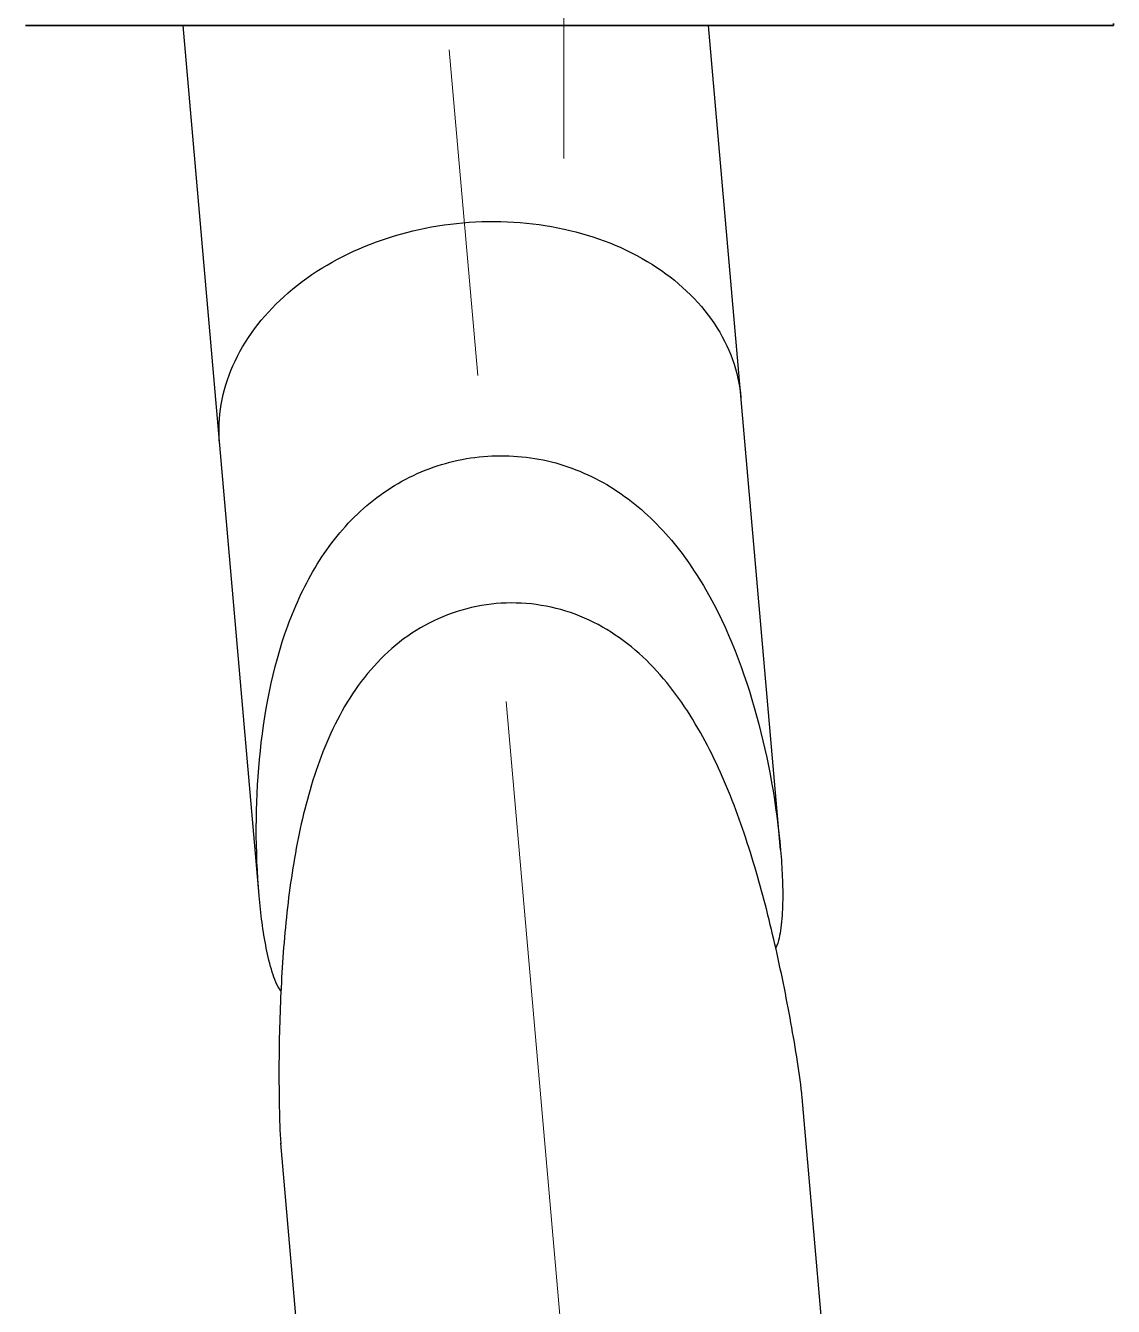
# Model space of a CAD drawing. Extents: x 1481 to 3160, y 4681 to 5260.
# Drawn here: x 1976.16 to 2001.1, y 4851.71 to 4881.08 of the extents above; entities that cross this region are included whole.
import ezdxf

# ---------------------------------------------------------------- set-up
doc = ezdxf.new("R2010")
doc.units = 0
doc.header["$LTSCALE"] = 30
doc.header["$MEASUREMENT"] = 0
doc.linetypes.add('CENTER', pattern=[2, 1.25, -0.25, 0.25, -0.25])
doc.layers.get('0').update_dxf_attribs({"linetype": 'CONTINUOUS'})
doc.layers.add('\\M+5B3DF\\M+5B4E7\\M+5CFDF', color=3, linetype='CONTINUOUS', lineweight=9)
doc.layers.add('BODY', color=7, linetype='CONTINUOUS')
doc.layers.add('DEF_LAYER_ASSEM_MEMBER', color=7, linetype='CONTINUOUS')

# ---------------------------------------------------------------- blocks, each defined once
blk = doc.blocks.new('22')
at = {"color": 0, "lineweight": 35}
blk.add_line((-119.953, 147.266), (-119.953, 147.209), dxfattribs=at)
for points, knots in [([(-151.129, 147.209), (-151.13, 147.209), (-151.106, 147.209), (-150.927, 147.209), (-150.608, 147.209), (-149.867, 147.209), (-149.576, 147.209), (-148.909, 147.209), (-148.533, 147.209), (-147.29, 147.209), (-146.309, 147.209), (-145.216, 147.209)], [0, 0, 0, 0, 0.106497, 0.106497, 0.404332, 0.404332, 0.553249, 0.553249, 0.702166, 0.702166, 1, 1, 1, 1]), ([(-145.218, 147.209), (-144.648, 147.209), (-144.046, 147.209), (-142.793, 147.209), (-142.139, 147.209), (-140.796, 147.209), (-140.103, 147.209), (-138.695, 147.209), (-137.978, 147.209), (-136.532, 147.209), (-135.806, 147.209), (-134.35, 147.209), (-133.628, 147.209), (-132.553, 147.209), (-132.196, 147.209), (-131.493, 147.209), (-131.146, 147.209), (-130.119, 147.209), (-129.452, 147.209), (-128.153, 147.209), (-127.518, 147.209), (-126.31, 147.209), (-125.733, 147.209), (-124.649, 147.209), (-124.142, 147.209), (-123.2, 147.209), (-122.77, 147.209), (-121.993, 147.209), (-121.647, 147.209), (-121.049, 147.209), (-120.795, 147.209), (-120.386, 147.209), (-120.229, 147.209), (-120.016, 147.209), (-119.96, 147.209), (-119.953, 147.209)], [0, 0, 0, 0, 0.0625, 0.0625, 0.125, 0.125, 0.1875, 0.1875, 0.25, 0.25, 0.3125, 0.3125, 0.375, 0.375, 0.40625, 0.40625, 0.4375, 0.4375, 0.5, 0.5, 0.5625, 0.5625, 0.625, 0.625, 0.6875, 0.6875, 0.75, 0.75, 0.8125, 0.8125, 0.875, 0.875, 0.9375, 0.9375, 1, 1, 1, 1])]:
    blk.add_open_spline(points, degree=3, knots=knots, dxfattribs=at)

msp = doc.modelspace()

# ---------------------------------------------------------------- linework, layer by layer
at = {"layer": 'BODY', "color": 1, "linetype": 'CENTER', "lineweight": 5}
for p, q in [((1988.498, 4878.036), (1988.498, 5070.517)), ((1995.676, 4768.459), (1983.173, 4911.368))]:
    msp.add_line(p, q, dxfattribs=at)
at = {"layer": 'DEF_LAYER_ASSEM_MEMBER', "color": 7, "linetype": 'Continuous'}
for p, q in [((1981.512, 4861.136), (1979.767, 4881.084)), ((1993.467, 4862.182), (1991.813, 4881.084)), ((1998.265, 4807.332), (1993.963, 4856.506)), ((1986.311, 4806.287), (1982.009, 4855.454))]:
    msp.add_line(p, q, dxfattribs=at)
at = {"layer": 'DEF_LAYER_ASSEM_MEMBER', "color": 9, "linetype": 'Continuous'}
for points, start_tangent, end_tangent in [([(1986.185, 4876.564), (1988.503, 4876.419), (1990.528, 4875.605), (1991.952, 4874.246), (1992.367, 4873.425), (1992.559, 4872.55)], (0.996195, 0.087156), (0.087156, -0.996195)), ([(1980.605, 4871.504), (1980.643, 4872.399), (1980.908, 4873.28), (1982.075, 4874.866), (1983.928, 4876.019), (1986.185, 4876.564)], (-0.087156, 0.996195), (0.996195, 0.087156))]:
    msp.add_spline(points, degree=3, dxfattribs=dict(at, start_tangent=start_tangent, end_tangent=end_tangent))
at = {"layer": 'DEF_LAYER_ASSEM_MEMBER', "color": 7, "linetype": 'Continuous'}
for points, start_tangent, end_tangent in [([(1981.513, 4861.13), (1981.52, 4864.257), (1982.168, 4867.32), (1982.845, 4868.734), (1983.835, 4869.947), (1985.138, 4870.81), (1986.654, 4871.204)], (-0.087248, 0.996187), (0.996195, 0.087156)), ([(1986.654, 4871.204), (1988.216, 4871.079), (1989.649, 4870.455), (1990.835, 4869.433), (1991.747, 4868.158), (1992.917, 4865.254), (1993.467, 4862.176)], (0.996195, 0.087156), (0.087056, -0.996203)), ([(1986.95, 4867.829), (1985.208, 4867.273), (1983.854, 4866.043), (1982.975, 4864.431), (1982.454, 4862.67), (1982.161, 4860.858), (1982.015, 4859.026), (1981.966, 4857.189), (1981.973, 4856.282), (1982.01, 4855.444)], (-0.996195, -0.087156), (0.0865, -0.996252)), ([(1993.964, 4856.491), (1993.856, 4857.324), (1993.705, 4858.218), (1993.338, 4860.018), (1992.875, 4861.796), (1992.273, 4863.53), (1991.453, 4865.174), (1990.308, 4866.608), (1988.761, 4867.584), (1986.95, 4867.829)], (-0.08848, 0.996078), (-0.996195, -0.087156)), ([(1993.467, 4862.176), (1993.507, 4861.563), (1993.515, 4860.961), (1993.475, 4860.393), (1993.357, 4859.936)], (0.087056, -0.996203), (-0.428806, -0.903397)), ([(1982.01, 4858.944), (1981.814, 4859.374), (1981.676, 4859.926), (1981.579, 4860.52), (1981.513, 4861.13)], (-0.578151, 0.81593), (-0.087248, 0.996187))]:
    msp.add_spline(points, degree=3, dxfattribs=dict(at, start_tangent=start_tangent, end_tangent=end_tangent))

# ---------------------------------------------------------------- block references
at = {"layer": '\\M+5B3DF\\M+5B4E7\\M+5CFDF', "color": 0, "lineweight": 35, "xscale": 0.8, "yscale": 0.8, "zscale": 0.8}
msp.add_blockref('22', (2097.061, 4763.317), dxfattribs=at)

doc.saveas('drawing.dxf')
